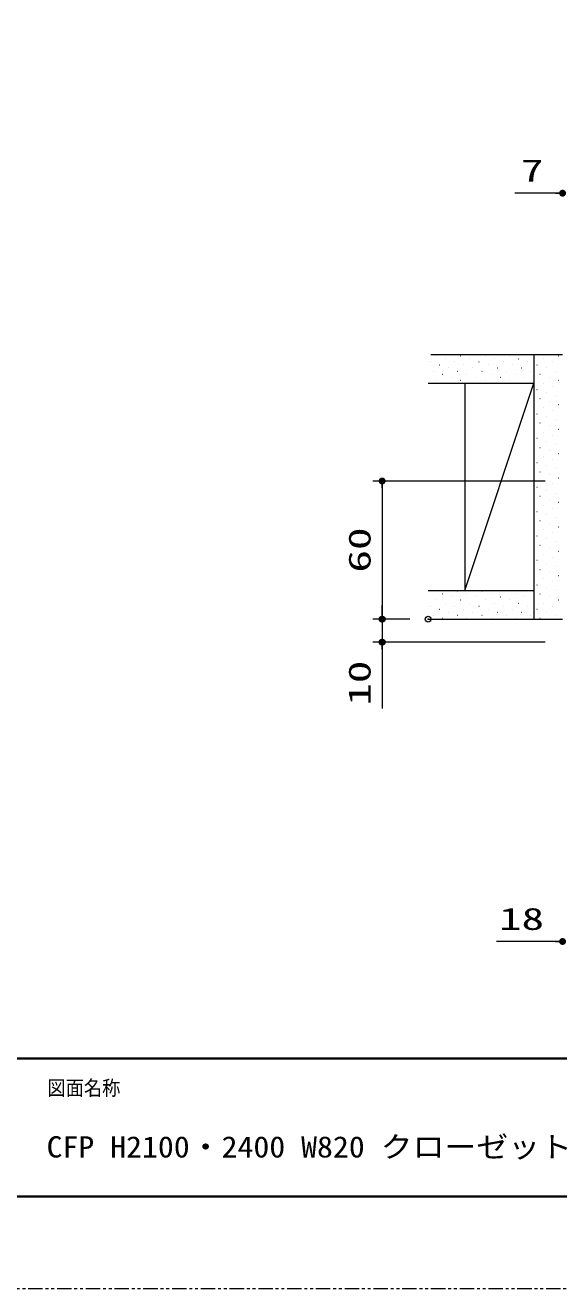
# Model space of a CAD drawing. Units: millimetres, scale not verified. Extents: x -1306 to 1306, y -607 to 607.
# Drawn here: x -883 to -651, y -594 to -45 of the extents above; entities that cross this region are included whole.
import ezdxf
from ezdxf.enums import TextEntityAlignment as Align

# ---------------------------------------------------------------- set-up
doc = ezdxf.new("R2010")
doc.units = ezdxf.units.MM
doc.header["$LTSCALE"] = 5
doc.header["$PDMODE"] = 32
doc.header["$PDSIZE"] = 2.5
doc.linetypes.add('USER2', pattern=[2.5, 1.25, -0.25, 0.25, -0.25, 0.25, -0.25])
for name, color, linetype, lineweight in [('0-3_線(黄)', 2, 'Continuous', 15), ('0-5_寸法線', 3, 'Continuous', 13), ('0-6_0', 3, 'Continuous', 25), ('0-7_DEFPOINTS', 7, 'Continuous', 5), ('0-9_ハッチング', 6, 'Continuous', 9), ('0-A_陰線', 1, 'USER2', 9), ('0-C_図面枠', 7, 'Continuous', 35)]:
    doc.layers.add(name, color=color, linetype=linetype, lineweight=lineweight)
doc.styles.add('ＭＳ ゴシック', font='')
doc.styles.get('ＭＳ ゴシック').set_extended_font_data('MS Gothic')

# ---------------------------------------------------------------- blocks, each defined once
blk = doc.blocks.new('_DOT')
at = {"layer": '0-6_0'}
blk.add_line((-2.5, 0), (-5, 0), dxfattribs=at)
for points in [[(0, 0), (-2.5, 0), (-2.48, 0.313)], [(0, 0), (-2.48, -0.313), (-2.5, 0)], [(0, 0), (-2.48, 0.313), (-2.421, 0.622)], [(0, 0), (-2.421, -0.622), (-2.48, -0.313)], [(0, 0), (-2.421, 0.622), (-2.324, 0.92)], [(0, 0), (-2.324, -0.92), (-2.421, -0.622)], [(0, 0), (-2.324, 0.92), (-2.191, 1.204)], [(0, 0), (-2.191, -1.204), (-2.324, -0.92)], [(0, 0), (-2.191, 1.204), (-2.023, 1.469)], [(0, 0), (-2.023, -1.469), (-2.191, -1.204)], [(0, 0), (-2.023, 1.469), (-1.822, 1.711)], [(0, 0), (-1.822, -1.711), (-2.023, -1.469)], [(0, 0), (-1.822, 1.711), (-1.594, 1.926)], [(0, 0), (-1.594, -1.926), (-1.822, -1.711)], [(0, 0), (-1.594, 1.926), (-1.34, 2.111)], [(0, 0), (-1.34, -2.111), (-1.594, -1.926)], [(0, 0), (-1.34, 2.111), (-1.064, 2.262)], [(0, 0), (-1.064, -2.262), (-1.34, -2.111)], [(0, 0), (-1.064, 2.262), (-0.773, 2.378)], [(0, 0), (-0.773, -2.378), (-1.064, -2.262)], [(0, 0), (-0.773, 2.378), (-0.468, 2.456)], [(0, 0), (-0.468, -2.456), (-0.773, -2.378)], [(0, 0), (-0.468, 2.456), (-0.157, 2.495)], [(0, 0), (-0.157, -2.495), (-0.468, -2.456)], [(0, 0), (-0.157, 2.495), (0.157, 2.495)], [(0, 0), (0.157, -2.495), (-0.157, -2.495)], [(0, 0), (0.157, 2.495), (0.468, 2.456)], [(0, 0), (0.468, 2.456), (0.773, 2.378)], [(0, 0), (0.773, 2.378), (1.064, 2.262)], [(0, 0), (1.064, 2.262), (1.34, 2.111)], [(0, 0), (1.34, 2.111), (1.594, 1.926)], [(0, 0), (1.594, 1.926), (1.822, 1.711)], [(0, 0), (1.822, 1.711), (2.023, 1.469)], [(0, 0), (2.023, 1.469), (2.191, 1.204)], [(0, 0), (2.191, 1.204), (2.324, 0.92)], [(0, 0), (2.324, 0.92), (2.421, 0.622)], [(0, 0), (2.421, 0.622), (2.48, 0.313)], [(0, 0), (2.48, 0.313), (2.5, 0)], [(0, 0), (0.468, -2.456), (0.157, -2.495)], [(0, 0), (0.773, -2.378), (0.468, -2.456)], [(0, 0), (1.064, -2.262), (0.773, -2.378)], [(0, 0), (1.34, -2.111), (1.064, -2.262)], [(0, 0), (1.594, -1.926), (1.34, -2.111)], [(0, 0), (1.822, -1.711), (1.594, -1.926)], [(0, 0), (2.023, -1.469), (1.822, -1.711)], [(0, 0), (2.191, -1.204), (2.023, -1.469)], [(0, 0), (2.324, -0.92), (2.191, -1.204)], [(0, 0), (2.421, -0.622), (2.324, -0.92)], [(0, 0), (2.48, -0.313), (2.421, -0.622)], [(0, 0), (2.5, 0), (2.48, -0.313)]]:
    blk.add_solid(points, dxfattribs=at)

msp = doc.modelspace()

# ---------------------------------------------------------------- linework, layer by layer
at = {"layer": '0-3_線(黄)'}
for p, q in [((-706.763, -188.182), (-649.54, -188.182)), ((-662.04, -188.182), (-662.04, -303.182)), ((-707.93, -200.682), (-662.04, -200.682)), ((-692.04, -290.682), (-662.04, -200.682)), ((-692.04, -200.682), (-692.04, -290.682)), ((-707.93, -290.682), (-662.04, -290.682)), ((-707.93, -303.182), (-649.54, -303.182))]:
    msp.add_line(p, q, dxfattribs=at)
at = {"layer": '0-5_寸法線'}
for p, q in [((-652.54, -118.182), (-670.207, -118.182)), ((-657.04, -243.182), (-731.93, -243.182)), ((-727.93, -246.182), (-727.93, -300.182)), ((-727.93, -300.182), (-727.93, -297.182)), ((-715.93, -303.182), (-731.93, -303.182)), ((-715.93, -303.182), (-731.93, -303.182)), ((-727.93, -303.182), (-727.93, -313.182)), ((-657.04, -313.182), (-731.93, -313.182)), ((-727.93, -316.182), (-727.93, -341.944)), ((-652.54, -443.182), (-678.302, -443.182))]:
    msp.add_line(p, q, dxfattribs=at)
at = {"layer": '0-7_DEFPOINTS'}
for p in [(-727.93, -303.182), (-707.93, -303.182), (-727.93, -313.182)]:
    msp.add_point(p, dxfattribs=at)
at = {"layer": '0-9_ハッチング'}
for p, q in [((-707.091, -191.45), (-707.041, -191.45)), ((-704.44, -188.799), (-704.39, -188.799)), ((-700.462, -190.125), (-700.412, -190.125)), ((-696.485, -191.45), (-696.435, -191.45)), ((-693.833, -188.799), (-693.783, -188.799)), ((-689.856, -190.125), (-689.806, -190.125)), ((-685.878, -191.45), (-685.828, -191.45)), ((-683.227, -188.799), (-683.177, -188.799)), ((-679.249, -190.125), (-679.199, -190.125)), ((-675.272, -191.45), (-675.222, -191.45)), ((-672.62, -188.799), (-672.57, -188.799)), ((-668.643, -190.125), (-668.593, -190.125)), ((-664.665, -191.45), (-664.615, -191.45)), ((-662.013, -188.799), (-661.963, -188.799)), ((-658.036, -190.125), (-657.986, -190.125)), ((-654.058, -191.45), (-654.008, -191.45)), ((-651.407, -188.799), (-651.357, -188.799)), ((-705.766, -195.428), (-705.716, -195.428)), ((-703.114, -192.776), (-703.064, -192.776)), ((-701.788, -196.754), (-701.738, -196.754)), ((-699.137, -194.102), (-699.087, -194.102)), ((-695.159, -195.428), (-695.109, -195.428)), ((-692.507, -192.776), (-692.457, -192.776)), ((-691.182, -196.754), (-691.132, -196.754)), ((-688.53, -194.102), (-688.48, -194.102)), ((-684.552, -195.428), (-684.502, -195.428)), ((-681.901, -192.776), (-681.851, -192.776)), ((-680.575, -196.754), (-680.525, -196.754)), ((-677.923, -194.102), (-677.873, -194.102)), ((-673.946, -195.428), (-673.896, -195.428)), ((-671.294, -192.776), (-671.244, -192.776)), ((-669.968, -196.754), (-669.918, -196.754)), ((-667.317, -194.102), (-667.267, -194.102)), ((-663.339, -195.428), (-663.289, -195.428)), ((-660.688, -192.776), (-660.638, -192.776)), ((-659.362, -196.754), (-659.312, -196.754)), ((-656.71, -194.102), (-656.66, -194.102)), ((-652.733, -195.428), (-652.683, -195.428)), ((-704.44, -199.405), (-704.39, -199.405)), ((-697.811, -198.079), (-697.761, -198.079)), ((-693.833, -199.405), (-693.783, -199.405)), ((-687.204, -198.079), (-687.154, -198.079)), ((-683.227, -199.405), (-683.177, -199.405)), ((-676.597, -198.079), (-676.547, -198.079)), ((-672.62, -199.405), (-672.57, -199.405)), ((-665.991, -198.079), (-665.941, -198.079)), ((-662.013, -199.405), (-661.963, -199.405)), ((-658.036, -200.731), (-657.986, -200.731)), ((-655.384, -198.079), (-655.334, -198.079)), ((-654.058, -202.057), (-654.008, -202.057)), ((-651.407, -199.405), (-651.357, -199.405)), ((-660.688, -203.383), (-660.638, -203.383)), ((-659.362, -207.36), (-659.312, -207.36)), ((-656.71, -204.709), (-656.66, -204.709)), ((-652.733, -206.034), (-652.683, -206.034)), ((-662.013, -210.012), (-661.963, -210.012)), ((-660.688, -213.989), (-660.638, -213.989)), ((-658.036, -211.338), (-657.986, -211.338)), ((-655.384, -208.686), (-655.334, -208.686)), ((-654.058, -212.664), (-654.008, -212.664)), ((-651.407, -210.012), (-651.357, -210.012)), ((-659.362, -217.967), (-659.312, -217.967)), ((-656.71, -215.315), (-656.66, -215.315)), ((-655.384, -219.293), (-655.334, -219.293)), ((-652.733, -216.641), (-652.683, -216.641)), ((-662.013, -220.619), (-661.963, -220.619)), ((-660.688, -224.596), (-660.638, -224.596)), ((-658.036, -221.944), (-657.986, -221.944)), ((-654.058, -223.27), (-654.008, -223.27)), ((-651.407, -220.619), (-651.357, -220.619)), ((-659.362, -228.573), (-659.312, -228.573)), ((-656.71, -225.922), (-656.66, -225.922)), ((-655.384, -229.899), (-655.334, -229.899)), ((-652.733, -227.248), (-652.683, -227.248)), ((-662.013, -231.225), (-661.963, -231.225)), ((-660.688, -235.203), (-660.638, -235.203)), ((-658.036, -232.551), (-657.986, -232.551)), ((-654.058, -233.877), (-654.008, -233.877)), ((-651.407, -231.225), (-651.357, -231.225)), ((-659.362, -239.18), (-659.312, -239.18)), ((-656.71, -236.528), (-656.66, -236.528)), ((-655.384, -240.506), (-655.334, -240.506)), ((-652.733, -237.854), (-652.683, -237.854)), ((-662.013, -241.832), (-661.963, -241.832)), ((-660.688, -245.809), (-660.638, -245.809)), ((-658.036, -243.158), (-657.986, -243.158)), ((-654.058, -244.483), (-654.008, -244.483)), ((-651.407, -241.832), (-651.357, -241.832)), ((-659.362, -249.787), (-659.312, -249.787)), ((-656.71, -247.135), (-656.66, -247.135)), ((-655.384, -251.112), (-655.334, -251.112)), ((-652.733, -248.461), (-652.683, -248.461)), ((-662.013, -252.438), (-661.963, -252.438)), ((-660.688, -256.416), (-660.638, -256.416)), ((-658.036, -253.764), (-657.986, -253.764)), ((-656.71, -257.742), (-656.66, -257.742)), ((-654.058, -255.09), (-654.008, -255.09)), ((-651.407, -252.438), (-651.357, -252.438)), ((-662.013, -263.045), (-661.963, -263.045)), ((-659.362, -260.393), (-659.312, -260.393)), ((-655.384, -261.719), (-655.334, -261.719)), ((-652.733, -259.067), (-652.683, -259.067)), ((-651.407, -263.045), (-651.357, -263.045)), ((-660.688, -267.022), (-660.638, -267.022)), ((-658.036, -264.371), (-657.986, -264.371)), ((-656.71, -268.348), (-656.66, -268.348)), ((-654.058, -265.697), (-654.008, -265.697)), ((-662.013, -273.652), (-661.963, -273.652)), ((-659.362, -271), (-659.312, -271)), ((-655.384, -272.326), (-655.334, -272.326)), ((-652.733, -269.674), (-652.683, -269.674)), ((-651.407, -273.652), (-651.357, -273.652)), ((-660.688, -277.629), (-660.638, -277.629)), ((-658.036, -274.977), (-657.986, -274.977)), ((-656.71, -278.955), (-656.66, -278.955)), ((-654.058, -276.303), (-654.008, -276.303)), ((-662.013, -284.258), (-661.963, -284.258)), ((-659.362, -281.606), (-659.312, -281.606)), ((-655.384, -282.932), (-655.334, -282.932)), ((-652.733, -280.281), (-652.683, -280.281)), ((-651.407, -284.258), (-651.357, -284.258)), ((-660.688, -288.236), (-660.638, -288.236)), ((-658.036, -285.584), (-657.986, -285.584)), ((-656.71, -289.561), (-656.66, -289.561)), ((-654.058, -286.91), (-654.008, -286.91)), ((-705.766, -290.887), (-705.716, -290.887)), ((-704.44, -294.865), (-704.39, -294.865)), ((-701.788, -292.213), (-701.738, -292.213)), ((-700.462, -296.191), (-700.412, -296.191)), ((-697.811, -293.539), (-697.761, -293.539)), ((-695.159, -290.887), (-695.109, -290.887)), ((-693.833, -294.865), (-693.783, -294.865)), ((-691.182, -292.213), (-691.132, -292.213)), ((-689.856, -296.191), (-689.806, -296.191)), ((-687.204, -293.539), (-687.154, -293.539)), ((-684.552, -290.887), (-684.502, -290.887)), ((-683.227, -294.865), (-683.177, -294.865)), ((-680.575, -292.213), (-680.525, -292.213)), ((-679.249, -296.191), (-679.199, -296.191)), ((-676.597, -293.539), (-676.547, -293.539)), ((-673.946, -290.887), (-673.896, -290.887)), ((-672.62, -294.865), (-672.57, -294.865)), ((-669.968, -292.213), (-669.918, -292.213)), ((-668.643, -296.191), (-668.593, -296.191)), ((-665.991, -293.539), (-665.941, -293.539)), ((-663.339, -290.887), (-663.289, -290.887)), ((-662.013, -294.865), (-661.963, -294.865)), ((-659.362, -292.213), (-659.312, -292.213)), ((-658.036, -296.191), (-657.986, -296.191)), ((-655.384, -293.539), (-655.334, -293.539)), ((-652.733, -290.887), (-652.683, -290.887)), ((-651.407, -294.865), (-651.357, -294.865)), ((-707.091, -297.516), (-707.041, -297.516)), ((-705.766, -301.494), (-705.716, -301.494)), ((-703.114, -298.842), (-703.064, -298.842)), ((-699.137, -300.168), (-699.087, -300.168)), ((-696.485, -297.516), (-696.435, -297.516)), ((-695.159, -301.494), (-695.109, -301.494)), ((-692.507, -298.842), (-692.457, -298.842)), ((-688.53, -300.168), (-688.48, -300.168)), ((-685.878, -297.516), (-685.828, -297.516)), ((-684.552, -301.494), (-684.502, -301.494)), ((-681.901, -298.842), (-681.851, -298.842)), ((-677.923, -300.168), (-677.873, -300.168)), ((-675.272, -297.516), (-675.222, -297.516)), ((-673.946, -301.494), (-673.896, -301.494)), ((-671.294, -298.842), (-671.244, -298.842)), ((-667.317, -300.168), (-667.267, -300.168)), ((-664.665, -297.516), (-664.615, -297.516)), ((-663.339, -301.494), (-663.289, -301.494)), ((-660.688, -298.842), (-660.638, -298.842)), ((-656.71, -300.168), (-656.66, -300.168)), ((-654.058, -297.516), (-654.008, -297.516)), ((-652.733, -301.494), (-652.683, -301.494)), ((-701.788, -302.82), (-701.738, -302.82)), ((-691.182, -302.82), (-691.132, -302.82)), ((-680.575, -302.82), (-680.525, -302.82)), ((-669.968, -302.82), (-669.918, -302.82)), ((-659.362, -302.82), (-659.312, -302.82))]:
    msp.add_line(p, q, dxfattribs=at)
at = {"layer": '0-A_陰線', "color": 4}
msp.add_line((387.036, -594), (-1292.964, -594), dxfattribs=at)
at = {"layer": '0-C_図面枠'}
msp.add_line((-1252.964, -494), (347.036, -494), dxfattribs=at)
msp.add_lwpolyline([(-1252.964, -554), (347.036, -554), (347.036, 554), (-1252.964, 554)], close=True, dxfattribs=at)

# ---------------------------------------------------------------- block references
at = {"layer": '0-5_寸法線', "xscale": 0.6, "yscale": 0.6}
for p in [(-649.54, -118.182), (-649.54, -443.182)]:
    msp.add_blockref('_DOT', p, dxfattribs=at)
for p, rotation in [((-727.93, -243.182), 90), ((-727.93, -303.182), 270), ((-727.93, -303.182), 270), ((-727.93, -313.182), 90)]:
    msp.add_blockref('_DOT', p, dxfattribs=dict(at, rotation=rotation))

# ---------------------------------------------------------------- texts
at = {"layer": '0-5_寸法線', "style": 'ＭＳ ゴシック', "width": 1.5}
for s, p in [('7', (-667.635, -116.032)), ('18', (-677.159, -441.032))]:
    msp.add_text(s, height=9.604, dxfattribs=at).set_placement(p, align=Align.BOTTOM_LEFT)
for s, p in [('60', (-730.079, -282.944)), ('10', (-730.079, -340.801))]:
    msp.add_text(s, height=9.604, rotation=90, dxfattribs=at).set_placement(p, align=Align.BOTTOM_LEFT)
at = {"layer": '0-C_図面枠', "style": 'ＭＳ ゴシック'}
for s, height, width, p in [('図面名称', 6.452, 0.9, (-873.367, -511.963)), ('CFP H2100・2400 W820 クローゼット折れ戸 木枠 1枚扉', 9.236, 1.1, (-873.76, -539.776))]:
    msp.add_text(s, height=height, dxfattribs=dict(at, width=width)).set_placement(p, align=Align.BOTTOM_LEFT)

doc.saveas('drawing.dxf')
